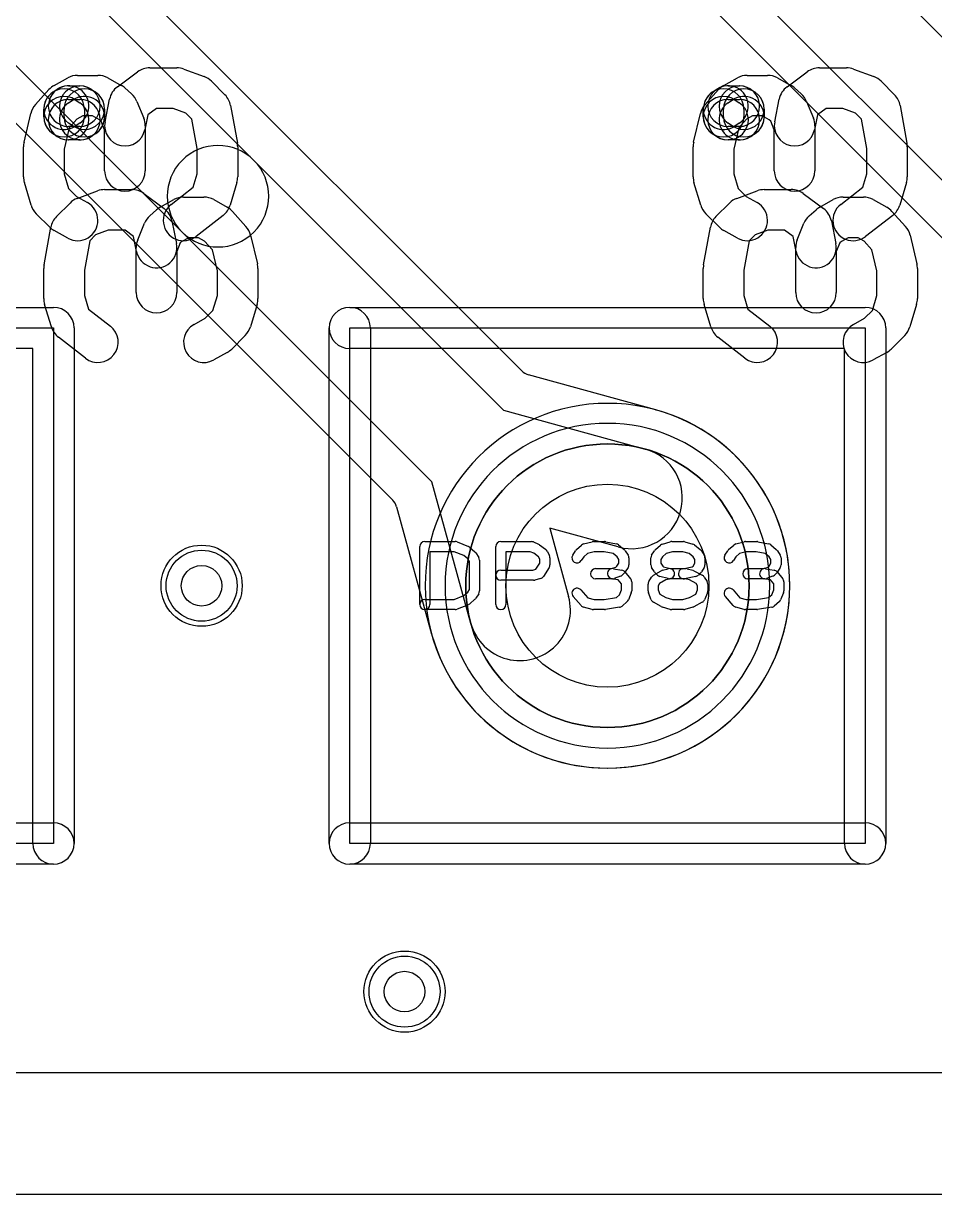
# Model space of a CAD drawing. Extents: x 0 to 20.5, y -0.5 to 20.
# Drawn here: x 5.12 to 9.61, y 0 to 5.77 of the extents above; entities that cross this region are included whole.
import ezdxf

# ---------------------------------------------------------------- set-up
doc = ezdxf.new("R2010")
doc.units = 0
for name, color, linetype in [('Hole', 1, 'CONTINUOUS'), ('L1', 3, 'CONTINUOUS'), ('L2', 3, 'CONTINUOUS'), ('L3', 3, 'CONTINUOUS'), ('L4', 3, 'CONTINUOUS'), ('Outline', 7, 'CONTINUOUS'), ('PartsArea-A', 111, 'CONTINUOUS'), ('PartsArea-B', 111, 'CONTINUOUS'), ('PartsSilk-A', 221, 'CONTINUOUS'), ('PartsSilk-B', 221, 'CONTINUOUS'), ('Resist-A', 2, 'CONTINUOUS'), ('Resist-B', 2, 'CONTINUOUS'), ('Silk-A', 140, 'CONTINUOUS'), ('Silk-B', 140, 'CONTINUOUS')]:
    doc.layers.add(name, color=color, linetype=linetype)

msp = doc.modelspace()

# ---------------------------------------------------------------- linework, layer by layer
at = {"layer": 'Hole'}
for centre, radius in [((8, 3), 0.5), ((6, 3), 0.1), ((7, 1), 0.1)]:
    msp.add_circle(centre, radius, dxfattribs=at)
at = {"layer": 'L1'}
for p, q in [((4.92212, 9.44142), (10.94161, 3.42193)), ((8.67363, 6.67992), (11.488, 3.86555)), ((7.57807, 4.05839), (5.12191, 6.51455)), ((4.98046, 6.3731), (6.25758, 5.09598)), ((11.13445, 3.51199), (8.32007, 6.32636)), ((5.90402, 4.74242), (4.6269, 6.01954)), ((4.48545, 5.87809), (6.94161, 3.42193)), ((6.25758, 5.09598), (7.48801, 3.86555)), ((7.13445, 3.51199), (5.90402, 4.74242)), ((8.23863, 3.86628), (7.61117, 4.03912)), ((7.48801, 3.86555), (8.1855, 3.67342)), ((7.32658, 2.8145), (7.13445, 3.51199)), ((6.96088, 3.38883), (7.13372, 2.76137)), ((8.05272, 3.19138), (7.71581, 3.28419)), ((7.71581, 3.28419), (7.80862, 2.94728)), ((15.19571, 0.6), (4.80429, 0.6))]:
    msp.add_line(p, q, dxfattribs=at)
for centre, radius in [((8, 3), 0.6985), ((6, 3), 0.2), ((7, 1), 0.2)]:
    msp.add_circle(centre, radius, dxfattribs=at)
for centre, radius, start, end in [((6.0808, 4.9192), 0.25, 45, -135), ((6.0808, 4.9192), 0.25, -135, 45), ((7.63108, 4.1114), 0.07497, -135, -105.400568), ((8.00001, 2.99999), 0.89854, -164.277781, 74.300992), ((8.11911, 3.4324), 0.45004, 74.044636, 74.598829), ((8.26343, 3.93718), 0.07497, -105.956944, -105.70289), ((8.11911, 3.4324), 0.25, -105.400449, 74.599067), ((6.8886, 3.36892), 0.07497, 15.400568, 45), ((7.5676, 2.88089), 0.25, -164.599551, 15.400933), ((7.5676, 2.88089), 0.45004, -164.598829, -164.002316), ((7.06292, 2.7362), 0.07497, 15.717604, 15.995783)]:
    msp.add_arc(centre, radius, start, end, dxfattribs=at)
at = {"layer": 'L2'}
msp.add_line((15.19571, 0.6), (4.80429, 0.6), dxfattribs=at)
for centre in [(6, 3), (7, 1)]:
    msp.add_circle(centre, 0.2, dxfattribs=at)
for start, end in [(90, -90), (-90, 90)]:
    msp.add_arc((8, 3), 0.80004, start, end, dxfattribs=at)
at = {"layer": 'L3'}
msp.add_line((15.19571, 0.6), (4.80429, 0.6), dxfattribs=at)
for centre in [(6, 3), (7, 1)]:
    msp.add_circle(centre, 0.2, dxfattribs=at)
for start, end in [(90, -90), (-90, 90)]:
    msp.add_arc((8, 3), 0.80004, start, end, dxfattribs=at)
at = {"layer": 'L4'}
msp.add_line((15.19571, 0.6), (4.80429, 0.6), dxfattribs=at)
for centre, radius in [((8, 3), 0.6985), ((6, 3), 0.2), ((7, 1), 0.2)]:
    msp.add_circle(centre, radius, dxfattribs=at)
for start, end in [(90, -90), (-90, 90)]:
    msp.add_arc((8, 3), 0.89854, start, end, dxfattribs=at)
at = {"layer": 'Outline'}
msp.add_line((15.625, 0), (4.375, 0), dxfattribs=at)
at = {"layer": 'PartsArea-A'}
for p, q in [((2.73, 4.27), (5.27, 4.27)), ((5.27, 4.27), (5.27, 1.73)), ((6.73, 4.27), (9.27, 4.27)), ((6.73, 1.73), (6.73, 4.27)), ((9.27, 4.27), (9.27, 1.73)), ((5.27, 1.73), (2.73, 1.73)), ((9.27, 1.73), (6.73, 1.73))]:
    msp.add_line(p, q, dxfattribs=at)
at = {"layer": 'PartsArea-B'}
for start, end in [(0, 180), (180, 0)]:
    msp.add_arc((8, 3), 0.6985, start, end, dxfattribs=at)
at = {"layer": 'PartsSilk-A'}
for p, q in [((5.74444, 5.55185), (5.87778, 5.55185)), ((5.91251, 5.54562), (6.01251, 5.50858)), ((9.04444, 5.55185), (9.17778, 5.55185)), ((9.21251, 5.54562), (9.31251, 5.50858)), ((5.27366, 5.4652), (5.34033, 5.50223)), ((5.38889, 5.51481), (5.48889, 5.51481)), ((5.53745, 5.50223), (5.60412, 5.4652)), ((5.58492, 5.45814), (5.68492, 5.53221)), ((6.04849, 5.48552), (6.11515, 5.41886)), ((8.57366, 5.4652), (8.64033, 5.50223)), ((8.68889, 5.51481), (8.78889, 5.51481)), ((8.83745, 5.50223), (8.90412, 5.4652)), ((8.88492, 5.45814), (8.98492, 5.53221)), ((9.34849, 5.48552), (9.41515, 5.41886)), ((5.18122, 5.37059), (5.24788, 5.44467)), ((5.622, 5.45252), (5.65533, 5.42289)), ((8.48122, 5.37059), (8.54788, 5.44467)), ((8.922, 5.45252), (8.95533, 5.42289)), ((5.52416, 5.28628), (5.54638, 5.39739)), ((5.68145, 5.38601), (5.71478, 5.30453)), ((8.82416, 5.28628), (8.84638, 5.39739)), ((8.98145, 5.38601), (9.01478, 5.30453)), ((5.12491, 5.18601), (5.15825, 5.32675)), ((5.4148, 5.31481), (5.38538, 5.29847)), ((5.46298, 5.31481), (5.4148, 5.31481)), ((5.49736, 5.29571), (5.46298, 5.31481)), ((5.73494, 5.32037), (5.72028, 5.24706)), ((5.77744, 5.35185), (5.73494, 5.32037)), ((5.85986, 5.35185), (5.77744, 5.35185)), ((5.92254, 5.32863), (5.85986, 5.35185)), ((5.95157, 5.29959), (5.92254, 5.32863)), ((6.14286, 5.36587), (6.1762, 5.18068)), ((8.42491, 5.18601), (8.45825, 5.32675)), ((8.7148, 5.31481), (8.68538, 5.29847)), ((8.76298, 5.31481), (8.7148, 5.31481)), ((8.79736, 5.29571), (8.76298, 5.31481)), ((9.03494, 5.32037), (9.02028, 5.24706)), ((9.07744, 5.35185), (9.03494, 5.32037)), ((9.15986, 5.35185), (9.07744, 5.35185)), ((9.22254, 5.32863), (9.15986, 5.35185)), ((9.25157, 5.29959), (9.22254, 5.32863)), ((9.44286, 5.36587), (9.4762, 5.18068)), ((5.34698, 5.2558), (5.32222, 5.15128)), ((5.38538, 5.29847), (5.34698, 5.2558)), ((5.50512, 5.28882), (5.49736, 5.29571)), ((5.52222, 5.24701), (5.50512, 5.28882)), ((5.72222, 5.26667), (5.72222, 5.04444)), ((5.97778, 5.15403), (5.95157, 5.29959)), ((8.64698, 5.2558), (8.62222, 5.15128)), ((8.68538, 5.29847), (8.64698, 5.2558)), ((8.80512, 5.28882), (8.79736, 5.29571)), ((8.82222, 5.24701), (8.80512, 5.28882)), ((9.02222, 5.26667), (9.02222, 5.04444)), ((9.27778, 5.15403), (9.25157, 5.29959)), ((5.52222, 5.04444), (5.52222, 5.24701)), ((8.82222, 5.04444), (8.82222, 5.24701)), ((5.12222, 5.01481), (5.12222, 5.16296)), ((5.32222, 5.15128), (5.32222, 5.02949)), ((5.97778, 5.02949), (5.97778, 5.15403)), ((6.17778, 5.16296), (6.17778, 5.01481)), ((8.42222, 5.01481), (8.42222, 5.16296)), ((8.62222, 5.15128), (8.62222, 5.02949)), ((9.27778, 5.02949), (9.27778, 5.15403)), ((9.47778, 5.16296), (9.47778, 5.01481)), ((5.32222, 5.02949), (5.3441, 4.95659)), ((5.95784, 4.96303), (5.97778, 5.02949)), ((8.62222, 5.02949), (8.6441, 4.95659)), ((9.25784, 4.96303), (9.27778, 5.02949)), ((5.15978, 4.87496), (5.12644, 4.98607)), ((5.84972, 4.87894), (5.95784, 4.96303)), ((6.17356, 4.98607), (6.14022, 4.87496)), ((8.45978, 4.87496), (8.42644, 4.98607)), ((9.14972, 4.87894), (9.25784, 4.96303)), ((9.47356, 4.98607), (9.44022, 4.87496)), ((5.3441, 4.95659), (5.38303, 4.91765)), ((5.38303, 4.91765), (5.43746, 4.88742)), ((8.6441, 4.95659), (8.68303, 4.91765)), ((8.68303, 4.91765), (8.73746, 4.88742)), ((5.25151, 4.76633), (5.18485, 4.83299)), ((6.10583, 4.82476), (5.9725, 4.72106)), ((8.55151, 4.76633), (8.48485, 4.83299)), ((9.40583, 4.82476), (9.2725, 4.72106)), ((5.34032, 4.71258), (5.27365, 4.74962)), ((8.64032, 4.71258), (8.57365, 4.74962)), ((2.73, 4.3716), (5.27, 4.3716)), ((6.73, 4.3716), (9.27, 4.3716)), ((5.3716, 4.27), (5.3716, 1.73)), ((6.6284, 1.73), (6.6284, 4.27)), ((6.8316, 4.27), (6.8316, 1.73)), ((9.3716, 4.27), (9.3716, 1.73)), ((5.1684, 4.1684), (2.73, 4.1684)), ((5.1684, 1.73), (5.1684, 4.1684)), ((9.1684, 4.1684), (6.73, 4.1684)), ((9.1684, 1.73), (9.1684, 4.1684)), ((7.075, 2.90741), (7.075, 3.19259)), ((7.1, 3.21759), (7.25, 3.21759)), ((7.25928, 3.2158), (7.31484, 3.19358)), ((7.32217, 3.18906), (7.34717, 3.16684)), ((7.45, 2.90741), (7.45, 3.19259)), ((7.475, 3.21759), (7.625, 3.21759)), ((7.63515, 3.21544), (7.66015, 3.20433)), ((7.6647, 3.2017), (7.69526, 3.17948)), ((7.84728, 3.17795), (7.87228, 3.20017)), ((7.88245, 3.20564), (7.92412, 3.21675)), ((7.93056, 3.21759), (7.98611, 3.21759)), ((7.99126, 3.21705), (8.04404, 3.20594)), ((8.05451, 3.201), (8.08229, 3.17878)), ((8.23617, 3.17795), (8.26117, 3.20017)), ((8.27091, 3.20552), (8.3098, 3.21663)), ((8.31667, 3.21759), (8.375, 3.21759)), ((8.38187, 3.21663), (8.42076, 3.20552)), ((8.42951, 3.201), (8.45729, 3.17878)), ((8.59728, 3.17795), (8.62228, 3.20017)), ((8.63245, 3.20564), (8.67412, 3.21675)), ((8.68056, 3.21759), (8.73611, 3.21759)), ((8.74126, 3.21705), (8.79404, 3.20594)), ((8.80451, 3.201), (8.83229, 3.17878)), ((7.24519, 3.16759), (7.125, 3.16759)), ((7.125, 3.16759), (7.125, 2.90741)), ((7.29222, 3.14878), (7.24519, 3.16759)), ((7.31126, 3.13185), (7.29222, 3.14878)), ((7.31944, 3.11876), (7.31126, 3.13185)), ((7.31944, 2.98124), (7.31944, 3.11876)), ((7.35176, 3.16139), (7.36564, 3.13917)), ((7.36944, 3.12593), (7.36944, 2.97407)), ((7.6197, 3.16759), (7.5, 3.16759)), ((7.5, 3.16759), (7.5, 2.90741)), ((7.63743, 3.15971), (7.6197, 3.16759)), ((7.66093, 3.14263), (7.63743, 3.15971)), ((7.66667, 3.13114), (7.66093, 3.14263)), ((7.66667, 3.11087), (7.66667, 3.13114)), ((7.70292, 3.17044), (7.71403, 3.14822)), ((7.71667, 3.13704), (7.71667, 3.1037)), ((7.8288, 3.15029), (7.84269, 3.17251)), ((7.88318, 3.14296), (7.8712, 3.12379)), ((7.90106, 3.15885), (7.88318, 3.14296)), ((7.93384, 3.16759), (7.90106, 3.15885)), ((7.98351, 3.16759), (7.93384, 3.16759)), ((8.02792, 3.15824), (7.98351, 3.16759)), ((8.04773, 3.1424), (8.02792, 3.15824)), ((8.05556, 3.12987), (8.04773, 3.1424)), ((8.05556, 3.11087), (8.05556, 3.12987)), ((8.08787, 3.17251), (8.10176, 3.15029)), ((8.10556, 3.13704), (8.10556, 3.1037)), ((8.21389, 3.1037), (8.21389, 3.13704)), ((8.21769, 3.15029), (8.23158, 3.17251)), ((8.27207, 3.14296), (8.26389, 3.12987)), ((8.26389, 3.12987), (8.26389, 3.11087)), ((8.29013, 3.15901), (8.27207, 3.14296)), ((8.32017, 3.16759), (8.29013, 3.15901)), ((8.3715, 3.16759), (8.32017, 3.16759)), ((8.4022, 3.15882), (8.3715, 3.16759)), ((8.42273, 3.1424), (8.4022, 3.15882)), ((8.43056, 3.12987), (8.42273, 3.1424)), ((8.43056, 3.11087), (8.43056, 3.12987)), ((8.46287, 3.17251), (8.47676, 3.15029)), ((8.48056, 3.13704), (8.48056, 3.1037)), ((8.5788, 3.15029), (8.59269, 3.17251)), ((8.63318, 3.14296), (8.6212, 3.12379)), ((8.65106, 3.15885), (8.63318, 3.14296)), ((8.68384, 3.16759), (8.65106, 3.15885)), ((8.73351, 3.16759), (8.68384, 3.16759)), ((8.77792, 3.15824), (8.73351, 3.16759)), ((8.79773, 3.1424), (8.77792, 3.15824)), ((8.80556, 3.12987), (8.79773, 3.1424)), ((8.80556, 3.11087), (8.80556, 3.12987)), ((8.83787, 3.17251), (8.85176, 3.15029)), ((8.85556, 3.13704), (8.85556, 3.1037)), ((7.475, 3.07685), (7.63283, 3.07685)), ((7.63283, 3.07685), (7.64792, 3.08087)), ((7.64792, 3.08087), (7.66667, 3.11087)), ((7.71287, 3.09045), (7.68509, 3.04601)), ((7.94167, 3.08426), (8.0206, 3.08426)), ((8.0206, 3.08426), (8.0418, 3.09197)), ((8.02938, 3.08387), (8.07105, 3.07646)), ((8.0418, 3.09197), (8.04698, 3.09715)), ((8.04698, 3.09715), (8.05556, 3.11087)), ((8.08435, 3.0638), (8.07324, 3.05269)), ((8.08588, 3.06785), (8.11365, 3.03452)), ((8.10176, 3.09045), (8.08787, 3.06823)), ((8.23158, 3.06823), (8.21769, 3.09045)), ((8.22649, 3.05134), (8.26538, 3.07356)), ((8.24621, 3.05269), (8.2351, 3.0638)), ((8.26389, 3.11087), (8.27247, 3.09715)), ((8.27134, 3.07601), (8.29912, 3.08342)), ((8.27247, 3.09715), (8.27682, 3.0928)), ((8.27682, 3.0928), (8.30884, 3.08426)), ((8.30884, 3.08426), (8.38611, 3.08426)), ((8.3701, 3.08377), (8.41824, 3.0934)), ((8.39255, 3.08342), (8.42033, 3.07601)), ((8.41824, 3.0934), (8.42198, 3.09715)), ((8.42198, 3.09715), (8.43056, 3.11087)), ((8.42565, 3.07391), (8.46732, 3.05169)), ((8.45935, 3.0638), (8.44824, 3.05269)), ((8.47676, 3.09045), (8.46287, 3.06823)), ((8.69167, 3.08426), (8.7706, 3.08426)), ((8.7706, 3.08426), (8.7918, 3.09197)), ((8.77938, 3.08387), (8.82105, 3.07646)), ((8.7918, 3.09197), (8.79698, 3.09715)), ((8.79698, 3.09715), (8.80556, 3.11087)), ((8.83435, 3.0638), (8.82324, 3.05269)), ((8.83588, 3.06785), (8.86365, 3.03452)), ((8.85176, 3.09045), (8.83787, 3.06823)), ((7.63611, 3.02685), (7.475, 3.02685)), ((7.67033, 3.0351), (7.64255, 3.02769)), ((8.025, 3.03426), (7.94167, 3.03426)), ((8.05331, 3.02883), (8.02062, 3.03465)), ((8.0641, 3.04687), (8.03354, 3.03576)), ((8.06944, 3.00947), (8.05331, 3.02883)), ((8.06944, 2.97907), (8.06944, 3.00947)), ((8.11944, 3.01852), (8.11944, 2.97407)), ((8.2, 2.97407), (8.2, 3.00741)), ((8.2038, 3.02066), (8.21769, 3.04288)), ((8.25675, 3.01104), (8.25, 3.00024)), ((8.28736, 3.02853), (8.25675, 3.01104)), ((8.29912, 3.0351), (8.25745, 3.04621)), ((8.312, 3.0351), (8.28736, 3.02853)), ((8.38283, 3.03426), (8.30556, 3.03426)), ((8.43546, 3.04586), (8.3799, 3.03475)), ((8.40467, 3.02844), (8.38283, 3.03426)), ((8.4379, 3.01072), (8.40467, 3.02844)), ((8.44444, 3.00024), (8.4379, 3.01072)), ((8.47676, 3.04287), (8.49064, 3.02065)), ((8.49444, 3.00741), (8.49444, 2.97407)), ((8.775, 3.03426), (8.69167, 3.03426)), ((8.80331, 3.02883), (8.77062, 3.03465)), ((8.8141, 3.04687), (8.78354, 3.03576)), ((8.81944, 3.00947), (8.80331, 3.02883)), ((8.81944, 2.97907), (8.81944, 3.00947)), ((8.86944, 3.01852), (8.86944, 2.97407)), ((7.24519, 2.93241), (7.29222, 2.95122)), ((7.29222, 2.95122), (7.31126, 2.96815)), ((7.31126, 2.96815), (7.31944, 2.98124)), ((7.36564, 2.96083), (7.35176, 2.93861)), ((7.87008, 2.90206), (7.83119, 2.9465)), ((7.86881, 2.97942), (7.90269, 2.94071)), ((8.04441, 2.94205), (8.05968, 2.95563)), ((8.05968, 2.95563), (8.06944, 2.97907)), ((8.11752, 2.96446), (8.10364, 2.93113)), ((8.21581, 2.93112), (8.20192, 2.96445)), ((8.25, 3.00024), (8.25, 2.97907)), ((8.25, 2.97907), (8.25869, 2.95822)), ((8.25869, 2.95822), (8.28756, 2.94173)), ((8.40447, 2.94183), (8.43592, 2.9586)), ((8.43592, 2.9586), (8.44444, 2.97907)), ((8.44444, 2.97907), (8.44444, 3.00024)), ((8.49252, 2.96446), (8.47864, 2.93113)), ((8.62008, 2.90206), (8.58119, 2.9465)), ((8.61881, 2.97942), (8.65269, 2.94071)), ((8.79441, 2.94205), (8.80968, 2.95563)), ((8.80968, 2.95563), (8.81944, 2.97907)), ((8.86752, 2.96446), (8.85364, 2.93113)), ((7.1, 2.93241), (7.24519, 2.93241)), ((7.31484, 2.90642), (7.25928, 2.8842)), ((7.34717, 2.93316), (7.32217, 2.91094)), ((7.92412, 2.88325), (7.88245, 2.89436)), ((7.90269, 2.94071), (7.93384, 2.93241)), ((7.93384, 2.93241), (7.98412, 2.93241)), ((7.98412, 2.93241), (8.04441, 2.94205)), ((8.05951, 2.89383), (7.99006, 2.88272)), ((8.09717, 2.92205), (8.07217, 2.89983)), ((8.26538, 2.89681), (8.22649, 2.91903)), ((8.3098, 2.88337), (8.27091, 2.89448)), ((8.28756, 2.94173), (8.32017, 2.93241)), ((8.32017, 2.93241), (8.3715, 2.93241)), ((8.3715, 2.93241), (8.40447, 2.94183)), ((8.42076, 2.89448), (8.38187, 2.88337)), ((8.46732, 2.91868), (8.42565, 2.89646)), ((8.67412, 2.88325), (8.63245, 2.89436)), ((8.65269, 2.94071), (8.68384, 2.93241)), ((8.68384, 2.93241), (8.73412, 2.93241)), ((8.73412, 2.93241), (8.79441, 2.94205)), ((8.80951, 2.89383), (8.74006, 2.88272)), ((8.84717, 2.92205), (8.82217, 2.89983)), ((7.25, 2.88241), (7.1, 2.88241)), ((7.98611, 2.88241), (7.93056, 2.88241)), ((8.375, 2.88241), (8.31667, 2.88241)), ((8.73611, 2.88241), (8.68056, 2.88241)), ((2.73, 1.8316), (5.27, 1.8316)), ((6.73, 1.8316), (9.27, 1.8316)), ((5.27, 1.6284), (2.73, 1.6284)), ((9.27, 1.6284), (6.73, 1.6284))]:
    msp.add_line(p, q, dxfattribs=at)
for centre, radius, start, end in [((5.74444, 5.45185), 0.1, 90, 126.527348), ((5.87778, 5.45185), 0.1, 69.676664, 90), ((9.04444, 5.45185), 0.1, 90, 126.527348), ((9.17778, 5.45185), 0.1, 69.676664, 90), ((5.38889, 5.41481), 0.1, 90, 119.048766), ((5.48889, 5.41481), 0.1, 60.948735, 90), ((5.97778, 5.41481), 0.1, 45, 69.67537), ((8.68889, 5.41481), 0.1, 90, 119.048766), ((8.78889, 5.41481), 0.1, 60.948735, 90), ((9.27778, 5.41481), 0.1, 45, 69.67537), ((5.32222, 5.37778), 0.1, 119.051265, 138.017916), ((5.64444, 5.37778), 0.1, 126.526127, 168.691059), ((5.55556, 5.37778), 0.1, 48.364557, 60.951234), ((8.62222, 5.37778), 0.1, 119.051265, 138.017916), ((8.94444, 5.37778), 0.1, 126.526127, 168.691059), ((8.85556, 5.37778), 0.1, 48.364557, 60.951234), ((5.25556, 5.3037), 0.1, 138.019601, 166.672831), ((5.58889, 5.34815), 0.1, 22.246131, 48.36326), ((6.04444, 5.34815), 0.1, 10.206455, 45), ((8.55556, 5.3037), 0.1, 138.019601, 166.672831), ((8.88889, 5.34815), 0.1, 22.246131, 48.36326), ((9.34444, 5.34815), 0.1, 10.206455, 45), ((5.62222, 5.26667), 0.1, 168.691191, -11.308941), ((5.62222, 5.26667), 0.1, 0, 22.247381), ((8.92222, 5.26667), 0.1, 168.691191, -11.308941), ((8.92222, 5.26667), 0.1, 0, 22.247381), ((5.22222, 5.16296), 0.1, 166.673855, 180), ((6.07778, 5.16296), 0.1, 0, 10.205712), ((8.52222, 5.16296), 0.1, 166.673855, 180), ((9.37778, 5.16296), 0.1, 0, 10.205712), ((5.62222, 5.04444), 0.1, 180, 0), ((8.92222, 5.04444), 0.1, 180, 0), ((5.22222, 5.01481), 0.1, 180, -163.297444), ((6.07778, 5.01481), 0.1, -16.702537, 0), ((8.52222, 5.01481), 0.1, 180, -163.297444), ((9.37778, 5.01481), 0.1, -16.702537, 0), ((5.25556, 4.9037), 0.1, -163.297463, -135), ((5.38889, 4.8), 0.1, -119.056274, 60.944666), ((5.91111, 4.8), 0.1, 127.871466, -52.125314), ((6.04444, 4.9037), 0.1, -52.128534, -16.702556), ((8.55556, 4.9037), 0.1, -163.297463, -135), ((8.68889, 4.8), 0.1, -119.056274, 60.944666), ((9.21111, 4.8), 0.1, 127.871466, -52.125314), ((9.34444, 4.9037), 0.1, -52.128534, -16.702556), ((5.32222, 4.83704), 0.1, -135, -119.055334), ((8.62222, 4.83704), 0.1, -135, -119.055334), ((5.27, 4.27), 0.1016, 0, 90), ((6.73, 4.27), 0.1016, 90, -90), ((6.73, 4.27), 0.1016, 0, 180), ((9.27, 4.27), 0.1016, 0, 90), ((7.1, 3.19259), 0.025, 90, 180), ((7.25, 3.19259), 0.025, 68.207103, 90), ((7.30556, 3.17037), 0.025, 48.372169, 68.202147), ((7.475, 3.19259), 0.025, 90, 180), ((7.625, 3.19259), 0.025, 66.049145, 90), ((7.65, 3.18148), 0.025, 53.982737, 66.039637), ((7.68056, 3.15926), 0.025, 26.565051, 53.979316), ((7.86389, 3.15926), 0.025, 131.627831, 147.989981), ((7.88889, 3.18148), 0.025, 104.925513, 131.630694), ((7.93056, 3.19259), 0.025, 90, 104.92885), ((7.98611, 3.19259), 0.025, 78.110161, 90), ((8.03889, 3.18148), 0.025, 51.333033, 78.112983), ((8.06667, 3.15926), 0.025, 32.005383, 51.345223), ((8.25278, 3.15926), 0.025, 131.627831, 147.994617), ((8.27778, 3.18148), 0.025, 105.948544, 131.62783), ((8.31667, 3.19259), 0.025, 90, 105.948544), ((8.375, 3.19259), 0.025, 74.051456, 90), ((8.41389, 3.18148), 0.025, 51.333033, 74.051456), ((8.44167, 3.15926), 0.025, 32.005383, 51.333033), ((8.61389, 3.15926), 0.025, 131.627831, 147.989981), ((8.63889, 3.18148), 0.025, 104.925513, 131.630694), ((8.68056, 3.19259), 0.025, 90, 104.92885), ((8.73611, 3.19259), 0.025, 78.110161, 90), ((8.78889, 3.18148), 0.025, 51.333033, 78.112983), ((8.81667, 3.15926), 0.025, 32.005383, 51.345223), ((7.33056, 3.14815), 0.025, 31.985944, 48.369306), ((7.34444, 3.12593), 0.025, 0, 31.991474), ((7.69167, 3.13704), 0.025, 0, 26.565051), ((7.85, 3.13704), 0.025, 147.994617, -32.010019), ((8.08056, 3.13704), 0.025, 0, 32.010019), ((8.23889, 3.13704), 0.025, 147.994617, 180), ((8.45556, 3.13704), 0.025, 0, 32.005383), ((8.6, 3.13704), 0.025, 147.994617, -32.010019), ((8.83056, 3.13704), 0.025, 0, 32.010019), ((7.475, 3.05185), 0.025, 90, -90), ((7.69167, 3.1037), 0.025, -32.005383, 0), ((7.94167, 3.05926), 0.025, 90, -90), ((8.025, 3.05926), 0.025, 79.908369, -100.083264), ((8.06667, 3.05185), 0.025, 39.790899, 79.916736), ((8.06667, 3.08148), 0.025, -45, -32.010019), ((8.08056, 3.1037), 0.025, -32.005383, 0), ((8.23889, 3.1037), 0.025, 180, -147.994617), ((8.25278, 3.08148), 0.025, -147.994617, -135), ((8.27778, 3.05185), 0.025, 104.925513, 119.741708), ((8.30556, 3.05926), 0.025, -75.074487, 104.935268), ((8.375, 3.05926), 0.025, 101.305437, -78.692051), ((8.38611, 3.05926), 0.025, 75.074487, 90), ((8.41389, 3.05185), 0.025, 61.938299, 75.064732), ((8.44167, 3.08148), 0.025, -45, -32.005383), ((8.45556, 3.1037), 0.025, -32.005383, 0), ((8.69167, 3.05926), 0.025, 90, -90), ((8.775, 3.05926), 0.025, 79.908369, -100.083264), ((8.81667, 3.05185), 0.025, 39.790899, 79.916736), ((8.81667, 3.08148), 0.025, -45, -32.010019), ((8.83056, 3.1037), 0.025, -32.005383, 0), ((7.63611, 3.05185), 0.025, -90, -75.064732), ((7.66389, 3.05926), 0.025, -75.074487, -32.010019), ((8.025, 3.05926), 0.025, -90, -70.02141), ((8.05556, 3.07037), 0.025, -70.02864, -45), ((8.09444, 3.01852), 0.025, 0, 39.800498), ((8.225, 3.00741), 0.025, 147.994617, 180), ((8.23889, 3.02963), 0.025, 119.733511, 147.989981), ((8.26389, 3.07037), 0.025, -135, -104.925513), ((8.30556, 3.05926), 0.025, -104.925513, -90), ((8.43056, 3.07037), 0.025, -78.694563, -45), ((8.45556, 3.02963), 0.025, 31.985944, 61.931795), ((8.46944, 3.00741), 0.025, 0, 31.991474), ((8.775, 3.05926), 0.025, -90, -70.02141), ((8.80556, 3.07037), 0.025, -70.02864, -45), ((8.84444, 3.01852), 0.025, 0, 39.800498), ((7.34444, 2.97407), 0.025, -31.985944, 0), ((7.85, 2.96296), 0.025, 41.188082, -138.810424), ((8.09444, 2.97407), 0.025, -22.605762, 0), ((8.225, 2.97407), 0.025, 180, -157.376473), ((8.46944, 2.97407), 0.025, -22.605762, 0), ((8.6, 2.96296), 0.025, 41.188082, -138.810424), ((8.84444, 2.97407), 0.025, -22.605762, 0), ((7.1, 2.90741), 0.025, 90, -90), ((7.1, 2.90741), 0.025, 180, 0), ((7.30556, 2.92963), 0.025, -68.207103, -48.369306), ((7.33056, 2.95185), 0.025, -48.372169, -31.991474), ((7.475, 2.90741), 0.025, 180, 0), ((7.88889, 2.91852), 0.025, -138.811918, -104.92885), ((8.05556, 2.91852), 0.025, -80.910628, -48.369306), ((8.08056, 2.94074), 0.025, -48.372169, -22.608878), ((8.23889, 2.94074), 0.025, -157.373085, -119.741708), ((8.27778, 2.91852), 0.025, -119.733511, -105.94345), ((8.41389, 2.91852), 0.025, -74.051456, -61.931795), ((8.45556, 2.94074), 0.025, -61.938299, -22.608878), ((8.63889, 2.91852), 0.025, -138.811918, -104.92885), ((8.80556, 2.91852), 0.025, -80.910628, -48.369306), ((8.83056, 2.94074), 0.025, -48.372169, -22.608878), ((7.25, 2.90741), 0.025, -90, -68.202147), ((7.93056, 2.90741), 0.025, -104.925513, -90), ((7.98611, 2.90741), 0.025, -90, -80.911332), ((8.31667, 2.90741), 0.025, -105.948544, -90), ((8.375, 2.90741), 0.025, -90, -74.05655), ((8.68056, 2.90741), 0.025, -104.925513, -90), ((8.73611, 2.90741), 0.025, -90, -80.911332), ((5.27, 1.73), 0.1016, -90, 90), ((6.73, 1.73), 0.1016, 90, -90), ((9.27, 1.73), 0.1016, -90, 90), ((5.27, 1.73), 0.1016, 180, 0), ((6.73, 1.73), 0.1016, 180, 0), ((9.27, 1.73), 0.1016, 180, 0)]:
    msp.add_arc(centre, radius, start, end, dxfattribs=at)
at = {"layer": 'PartsSilk-B'}
for p, q in [((5.26676, 5.43136), (5.28898, 5.44617)), ((5.34444, 5.46296), (5.4, 5.46296)), ((5.45546, 5.44617), (5.47768, 5.43136)), ((8.51676, 5.43136), (8.53898, 5.44617)), ((8.59444, 5.46296), (8.65, 5.46296)), ((8.70546, 5.44617), (8.72768, 5.43136)), ((5.34444, 5.3963), (5.4, 5.3963)), ((5.34454, 5.37951), (5.36676, 5.39432)), ((5.37768, 5.39432), (5.3999, 5.37951)), ((8.59444, 5.3963), (8.65, 5.3963)), ((8.59454, 5.37951), (8.61676, 5.39432)), ((8.62768, 5.39432), (8.6499, 5.37951)), ((5.22222, 5.31111), (5.22222, 5.34815)), ((5.32222, 5.31111), (5.32222, 5.34815)), ((5.42222, 5.34815), (5.42222, 5.31111)), ((5.52222, 5.34815), (5.52222, 5.31111)), ((8.47222, 5.31111), (8.47222, 5.34815)), ((8.57222, 5.31111), (8.57222, 5.34815)), ((8.67222, 5.34815), (8.67222, 5.31111)), ((8.77222, 5.34815), (8.77222, 5.31111)), ((5.4, 5.26296), (5.34444, 5.26296)), ((5.36676, 5.26494), (5.34454, 5.27975)), ((5.3999, 5.27975), (5.37768, 5.26494)), ((8.65, 5.26296), (8.59444, 5.26296)), ((8.61676, 5.26494), (8.59454, 5.27975)), ((8.6499, 5.27975), (8.62768, 5.26494)), ((5.28898, 5.21309), (5.26676, 5.2279)), ((5.4, 5.1963), (5.34444, 5.1963)), ((5.47768, 5.2279), (5.45546, 5.21309)), ((8.53898, 5.21309), (8.51676, 5.2279)), ((8.65, 5.1963), (8.59444, 5.1963)), ((8.72768, 5.2279), (8.70546, 5.21309)), ((5.38749, 4.90858), (5.48749, 4.94562)), ((5.52222, 4.95185), (5.65556, 4.95185)), ((5.71508, 4.93221), (5.81508, 4.85814)), ((5.91111, 4.91481), (6.01111, 4.91481)), ((8.63749, 4.90858), (8.73749, 4.94562)), ((8.77222, 4.95185), (8.90556, 4.95185)), ((8.96508, 4.93221), (9.06508, 4.85814)), ((9.16111, 4.91481), (9.26111, 4.91481)), ((5.28485, 4.81886), (5.35151, 4.88552)), ((5.74467, 4.82289), (5.778, 4.85252)), ((5.79588, 4.8652), (5.86255, 4.90223)), ((6.05967, 4.90223), (6.12634, 4.8652)), ((8.53485, 4.81886), (8.60151, 4.88552)), ((8.99467, 4.82289), (9.028, 4.85252)), ((9.04588, 4.8652), (9.11255, 4.90223)), ((9.30967, 4.90223), (9.37634, 4.8652)), ((5.85362, 4.79739), (5.87584, 4.68628)), ((6.15212, 4.84467), (6.21878, 4.77059)), ((9.10362, 4.79739), (9.12584, 4.68628)), ((9.40212, 4.84467), (9.46878, 4.77059)), ((5.2238, 4.58068), (5.25714, 4.76587)), ((5.54014, 4.75185), (5.47746, 4.72863)), ((5.62256, 4.75185), (5.54014, 4.75185)), ((5.66506, 4.72037), (5.62256, 4.75185)), ((5.68522, 4.70453), (5.71855, 4.78601)), ((8.4738, 4.58068), (8.50714, 4.76587)), ((8.79014, 4.75185), (8.72746, 4.72863)), ((8.87256, 4.75185), (8.79014, 4.75185)), ((8.91506, 4.72037), (8.87256, 4.75185)), ((8.93522, 4.70453), (8.96855, 4.78601)), ((5.44843, 4.69959), (5.42222, 4.55403)), ((5.47746, 4.72863), (5.44843, 4.69959)), ((5.67972, 4.64706), (5.66506, 4.72037)), ((5.89488, 4.68882), (5.87778, 4.64701)), ((5.90264, 4.69571), (5.89488, 4.68882)), ((5.93702, 4.71481), (5.90264, 4.69571)), ((5.9852, 4.71481), (5.93702, 4.71481)), ((6.01462, 4.69847), (5.9852, 4.71481)), ((6.05302, 4.6558), (6.01462, 4.69847)), ((6.24175, 4.72675), (6.27509, 4.58601)), ((8.69843, 4.69959), (8.67222, 4.55403)), ((8.72746, 4.72863), (8.69843, 4.69959)), ((8.92972, 4.64706), (8.91506, 4.72037)), ((9.14488, 4.68882), (9.12778, 4.64701)), ((9.15264, 4.69571), (9.14488, 4.68882)), ((9.18702, 4.71481), (9.15264, 4.69571)), ((9.2352, 4.71481), (9.18702, 4.71481)), ((9.26462, 4.69847), (9.2352, 4.71481)), ((9.30302, 4.6558), (9.26462, 4.69847)), ((9.49175, 4.72675), (9.52509, 4.58601)), ((5.67778, 4.44444), (5.67778, 4.66667)), ((5.87778, 4.64701), (5.87778, 4.44444)), ((6.07778, 4.55128), (6.05302, 4.6558)), ((8.92778, 4.44444), (8.92778, 4.66667)), ((9.12778, 4.64701), (9.12778, 4.44444)), ((9.32778, 4.55128), (9.30302, 4.6558)), ((5.22222, 4.41481), (5.22222, 4.56296)), ((6.27778, 4.56296), (6.27778, 4.41481)), ((8.47222, 4.41481), (8.47222, 4.56296)), ((9.52778, 4.56296), (9.52778, 4.41481)), ((5.42222, 4.55403), (5.42222, 4.42949)), ((6.07778, 4.42949), (6.07778, 4.55128)), ((8.67222, 4.55403), (8.67222, 4.42949)), ((9.32778, 4.42949), (9.32778, 4.55128)), ((5.25978, 4.27496), (5.22644, 4.38607)), ((5.42222, 4.42949), (5.44216, 4.36303)), ((6.0559, 4.35659), (6.07778, 4.42949)), ((6.27356, 4.38607), (6.24022, 4.27496)), ((8.50978, 4.27496), (8.47644, 4.38607)), ((8.67222, 4.42949), (8.69216, 4.36303)), ((9.3059, 4.35659), (9.32778, 4.42949)), ((9.52356, 4.38607), (9.49022, 4.27496)), ((5.44216, 4.36303), (5.55028, 4.27894)), ((6.01697, 4.31765), (6.0559, 4.35659)), ((8.69216, 4.36303), (8.80028, 4.27894)), ((9.26697, 4.31765), (9.3059, 4.35659)), ((5.96254, 4.28742), (6.01697, 4.31765)), ((9.21254, 4.28742), (9.26697, 4.31765)), ((5.4275, 4.12106), (5.29417, 4.22476)), ((6.21515, 4.23299), (6.14849, 4.16633)), ((8.6775, 4.12106), (8.54417, 4.22476)), ((9.46515, 4.23299), (9.39849, 4.16633)), ((6.12635, 4.14962), (6.05968, 4.11258)), ((9.37635, 4.14962), (9.30968, 4.11258))]:
    msp.add_line(p, q, dxfattribs=at)
for centre, start, end in [((5.32222, 5.34815), 0, 180), ((5.32222, 5.34815), 123.683711, -56.315883), ((5.34444, 5.36296), 90, -90), ((5.34444, 5.36296), -56.316289, 123.684117), ((5.4, 5.36296), 56.316289, -123.684117), ((5.42222, 5.34815), 0, 180), ((5.42222, 5.34815), -123.683711, 56.315883), ((5.4, 5.36296), -90, 90), ((8.57222, 5.34815), 0, 180), ((8.57222, 5.34815), 123.683711, -56.315883), ((8.59444, 5.36296), 90, -90), ((8.59444, 5.36296), -56.316289, 123.684117), ((8.65, 5.36296), 56.316289, -123.684117), ((8.67222, 5.34815), 0, 180), ((8.67222, 5.34815), -123.683711, 56.315883), ((8.65, 5.36296), -90, 90), ((5.32222, 5.31111), 56.316289, -123.684117), ((5.34444, 5.2963), 90, -90), ((5.34444, 5.2963), -123.683711, 56.315883), ((5.4, 5.2963), 123.683711, -56.315883), ((5.42222, 5.31111), -56.316289, 123.684117), ((5.4, 5.2963), -90, 90), ((8.57222, 5.31111), 56.316289, -123.684117), ((8.59444, 5.2963), 90, -90), ((8.59444, 5.2963), -123.683711, 56.315883), ((8.65, 5.2963), 123.683711, -56.315883), ((8.67222, 5.31111), -56.316289, 123.684117), ((8.65, 5.2963), -90, 90), ((5.32222, 5.31111), 180, 0), ((5.42222, 5.31111), 180, 0), ((8.57222, 5.31111), 180, 0), ((8.67222, 5.31111), 180, 0), ((5.42222, 4.81481), 110.323336, 135), ((5.52222, 4.85185), 90, 110.323336), ((5.65556, 4.85185), 53.473873, 90), ((5.91111, 4.81481), 90, 119.051265), ((6.01111, 4.81481), 60.948735, 90), ((8.67222, 4.81481), 110.323336, 135), ((8.77222, 4.85185), 90, 110.323336), ((8.90556, 4.85185), 53.473873, 90), ((9.16111, 4.81481), 90, 119.051265), ((9.26111, 4.81481), 60.948735, 90), ((5.84444, 4.77778), 119.051265, 131.635443), ((5.75556, 4.77778), 11.308809, 53.473873), ((6.07778, 4.77778), 41.980399, 60.948735), ((9.09444, 4.77778), 119.051265, 131.635443), ((9.00556, 4.77778), 11.308809, 53.473873), ((9.32778, 4.77778), 41.980399, 60.948735), ((5.35556, 4.74815), 135, 169.793545), ((5.81111, 4.74815), 131.635443, 157.753869), ((8.60556, 4.74815), 135, 169.793545), ((9.06111, 4.74815), 131.635443, 157.753869), ((6.14444, 4.7037), 13.326145, 41.980399), ((9.39444, 4.7037), 13.326145, 41.980399), ((5.77778, 4.66667), 157.753869, 180), ((5.77778, 4.66667), -168.691191, 11.308941), ((9.02778, 4.66667), 157.753869, 180), ((9.02778, 4.66667), -168.691191, 11.308941), ((5.32222, 4.56296), 169.793545, 180), ((6.17778, 4.56296), 0, 13.326145), ((8.57222, 4.56296), 169.793545, 180), ((9.42778, 4.56296), 0, 13.326145), ((5.77778, 4.44444), 180, 0), ((9.02778, 4.44444), 180, 0), ((5.32222, 4.41481), 180, -163.297463), ((6.17778, 4.41481), -16.702537, 0), ((8.57222, 4.41481), 180, -163.297463), ((9.42778, 4.41481), -16.702537, 0), ((5.35556, 4.3037), -163.297463, -127.871466), ((5.48889, 4.2), -127.871466, 52.125314), ((6.01111, 4.2), 119.056274, -60.944666), ((6.14444, 4.3037), -45, -16.702537), ((8.60556, 4.3037), -163.297463, -127.871466), ((8.73889, 4.2), -127.871466, 52.125314), ((9.26111, 4.2), 119.056274, -60.944666), ((9.39444, 4.3037), -45, -16.702537), ((6.07778, 4.23704), -60.943726, -45), ((9.32778, 4.23704), -60.943726, -45)]:
    msp.add_arc(centre, 0.1, start, end, dxfattribs=at)
at = {"layer": 'Resist-A'}
for centre, radius in [((8, 3), 0.6985), ((6, 3), 0.175), ((7, 1), 0.175)]:
    msp.add_circle(centre, radius, dxfattribs=at)
at = {"layer": 'Resist-B'}
for centre, radius in [((8, 3), 0.6985), ((6, 3), 0.175), ((7, 1), 0.175)]:
    msp.add_circle(centre, radius, dxfattribs=at)
at = {"layer": 'Silk-A'}
for p, q in [((5.74444, 5.55185), (5.87778, 5.55185)), ((5.91251, 5.54562), (6.01251, 5.50858)), ((9.04444, 5.55185), (9.17778, 5.55185)), ((9.21251, 5.54562), (9.31251, 5.50858)), ((5.27366, 5.4652), (5.34033, 5.50223)), ((5.38889, 5.51481), (5.48889, 5.51481)), ((5.53745, 5.50223), (5.60412, 5.4652)), ((5.58492, 5.45814), (5.68492, 5.53221)), ((6.04849, 5.48552), (6.11515, 5.41886)), ((8.57366, 5.4652), (8.64033, 5.50223)), ((8.68889, 5.51481), (8.78889, 5.51481)), ((8.83745, 5.50223), (8.90412, 5.4652)), ((8.88492, 5.45814), (8.98492, 5.53221)), ((9.34849, 5.48552), (9.41515, 5.41886)), ((5.18122, 5.37059), (5.24788, 5.44467)), ((5.622, 5.45252), (5.65533, 5.42289)), ((8.48122, 5.37059), (8.54788, 5.44467)), ((8.922, 5.45252), (8.95533, 5.42289)), ((5.52416, 5.28628), (5.54638, 5.39739)), ((5.68145, 5.38601), (5.71478, 5.30453)), ((8.82416, 5.28628), (8.84638, 5.39739)), ((8.98145, 5.38601), (9.01478, 5.30453)), ((5.12491, 5.18601), (5.15825, 5.32675)), ((5.4148, 5.31481), (5.38538, 5.29847)), ((5.46298, 5.31481), (5.4148, 5.31481)), ((5.49736, 5.29571), (5.46298, 5.31481)), ((5.73494, 5.32037), (5.72028, 5.24706)), ((5.77744, 5.35185), (5.73494, 5.32037)), ((5.85986, 5.35185), (5.77744, 5.35185)), ((5.92254, 5.32863), (5.85986, 5.35185)), ((5.95157, 5.29959), (5.92254, 5.32863)), ((6.14286, 5.36587), (6.1762, 5.18068)), ((8.42491, 5.18601), (8.45825, 5.32675)), ((8.7148, 5.31481), (8.68538, 5.29847)), ((8.76298, 5.31481), (8.7148, 5.31481)), ((8.79736, 5.29571), (8.76298, 5.31481)), ((9.03494, 5.32037), (9.02028, 5.24706)), ((9.07744, 5.35185), (9.03494, 5.32037)), ((9.15986, 5.35185), (9.07744, 5.35185)), ((9.22254, 5.32863), (9.15986, 5.35185)), ((9.25157, 5.29959), (9.22254, 5.32863)), ((9.44286, 5.36587), (9.4762, 5.18068)), ((5.34698, 5.2558), (5.32222, 5.15128)), ((5.38538, 5.29847), (5.34698, 5.2558)), ((5.50512, 5.28882), (5.49736, 5.29571)), ((5.52222, 5.24701), (5.50512, 5.28882)), ((5.72222, 5.26667), (5.72222, 5.04444)), ((5.97778, 5.15403), (5.95157, 5.29959)), ((8.64698, 5.2558), (8.62222, 5.15128)), ((8.68538, 5.29847), (8.64698, 5.2558)), ((8.80512, 5.28882), (8.79736, 5.29571)), ((8.82222, 5.24701), (8.80512, 5.28882)), ((9.02222, 5.26667), (9.02222, 5.04444)), ((9.27778, 5.15403), (9.25157, 5.29959)), ((5.52222, 5.04444), (5.52222, 5.24701)), ((8.82222, 5.04444), (8.82222, 5.24701)), ((5.12222, 5.01481), (5.12222, 5.16296)), ((5.32222, 5.15128), (5.32222, 5.02949)), ((5.97778, 5.02949), (5.97778, 5.15403)), ((6.17778, 5.16296), (6.17778, 5.01481)), ((8.42222, 5.01481), (8.42222, 5.16296)), ((8.62222, 5.15128), (8.62222, 5.02949)), ((9.27778, 5.02949), (9.27778, 5.15403)), ((9.47778, 5.16296), (9.47778, 5.01481)), ((5.32222, 5.02949), (5.3441, 4.95659)), ((5.95784, 4.96303), (5.97778, 5.02949)), ((8.62222, 5.02949), (8.6441, 4.95659)), ((9.25784, 4.96303), (9.27778, 5.02949)), ((5.15978, 4.87496), (5.12644, 4.98607)), ((5.84972, 4.87894), (5.95784, 4.96303)), ((6.17356, 4.98607), (6.14022, 4.87496)), ((8.45978, 4.87496), (8.42644, 4.98607)), ((9.14972, 4.87894), (9.25784, 4.96303)), ((9.47356, 4.98607), (9.44022, 4.87496)), ((5.3441, 4.95659), (5.38303, 4.91765)), ((5.38303, 4.91765), (5.43746, 4.88742)), ((8.6441, 4.95659), (8.68303, 4.91765)), ((8.68303, 4.91765), (8.73746, 4.88742)), ((5.25151, 4.76633), (5.18485, 4.83299)), ((6.10583, 4.82476), (5.9725, 4.72106)), ((8.55151, 4.76633), (8.48485, 4.83299)), ((9.40583, 4.82476), (9.2725, 4.72106)), ((5.34032, 4.71258), (5.27365, 4.74962)), ((8.64032, 4.71258), (8.57365, 4.74962))]:
    msp.add_line(p, q, dxfattribs=at)
for centre, start, end in [((5.74444, 5.45185), 90, 126.527348), ((5.87778, 5.45185), 69.676664, 90), ((9.04444, 5.45185), 90, 126.527348), ((9.17778, 5.45185), 69.676664, 90), ((5.38889, 5.41481), 90, 119.048766), ((5.48889, 5.41481), 60.948735, 90), ((5.97778, 5.41481), 45, 69.67537), ((8.68889, 5.41481), 90, 119.048766), ((8.78889, 5.41481), 60.948735, 90), ((9.27778, 5.41481), 45, 69.67537), ((5.32222, 5.37778), 119.051265, 138.017916), ((5.64444, 5.37778), 126.526127, 168.691059), ((5.55556, 5.37778), 48.364557, 60.951234), ((8.62222, 5.37778), 119.051265, 138.017916), ((8.94444, 5.37778), 126.526127, 168.691059), ((8.85556, 5.37778), 48.364557, 60.951234), ((5.25556, 5.3037), 138.019601, 166.672831), ((5.58889, 5.34815), 22.246131, 48.36326), ((6.04444, 5.34815), 10.206455, 45), ((8.55556, 5.3037), 138.019601, 166.672831), ((8.88889, 5.34815), 22.246131, 48.36326), ((9.34444, 5.34815), 10.206455, 45), ((5.62222, 5.26667), 168.691191, -11.308941), ((5.62222, 5.26667), 0, 22.247381), ((8.92222, 5.26667), 168.691191, -11.308941), ((8.92222, 5.26667), 0, 22.247381), ((5.22222, 5.16296), 166.673855, 180), ((6.07778, 5.16296), 0, 10.205712), ((8.52222, 5.16296), 166.673855, 180), ((9.37778, 5.16296), 0, 10.205712), ((5.62222, 5.04444), 180, 0), ((8.92222, 5.04444), 180, 0), ((5.22222, 5.01481), 180, -163.297444), ((6.07778, 5.01481), -16.702537, 0), ((8.52222, 5.01481), 180, -163.297444), ((9.37778, 5.01481), -16.702537, 0), ((5.25556, 4.9037), -163.297463, -135), ((5.38889, 4.8), -119.056274, 60.944666), ((5.91111, 4.8), 127.871466, -52.125314), ((6.04444, 4.9037), -52.128534, -16.702556), ((8.55556, 4.9037), -163.297463, -135), ((8.68889, 4.8), -119.056274, 60.944666), ((9.21111, 4.8), 127.871466, -52.125314), ((9.34444, 4.9037), -52.128534, -16.702556), ((5.32222, 4.83704), -135, -119.055334), ((8.62222, 4.83704), -135, -119.055334)]:
    msp.add_arc(centre, 0.1, start, end, dxfattribs=at)
at = {"layer": 'Silk-B'}
for p, q in [((5.26676, 5.43136), (5.28898, 5.44617)), ((5.34444, 5.46296), (5.4, 5.46296)), ((5.45546, 5.44617), (5.47768, 5.43136)), ((8.51676, 5.43136), (8.53898, 5.44617)), ((8.59444, 5.46296), (8.65, 5.46296)), ((8.70546, 5.44617), (8.72768, 5.43136)), ((5.34444, 5.3963), (5.4, 5.3963)), ((5.34454, 5.37951), (5.36676, 5.39432)), ((5.37768, 5.39432), (5.3999, 5.37951)), ((8.59444, 5.3963), (8.65, 5.3963)), ((8.59454, 5.37951), (8.61676, 5.39432)), ((8.62768, 5.39432), (8.6499, 5.37951)), ((5.22222, 5.31111), (5.22222, 5.34815)), ((5.32222, 5.31111), (5.32222, 5.34815)), ((5.42222, 5.34815), (5.42222, 5.31111)), ((5.52222, 5.34815), (5.52222, 5.31111)), ((8.47222, 5.31111), (8.47222, 5.34815)), ((8.57222, 5.31111), (8.57222, 5.34815)), ((8.67222, 5.34815), (8.67222, 5.31111)), ((8.77222, 5.34815), (8.77222, 5.31111)), ((5.4, 5.26296), (5.34444, 5.26296)), ((5.36676, 5.26494), (5.34454, 5.27975)), ((5.3999, 5.27975), (5.37768, 5.26494)), ((8.65, 5.26296), (8.59444, 5.26296)), ((8.61676, 5.26494), (8.59454, 5.27975)), ((8.6499, 5.27975), (8.62768, 5.26494)), ((5.28898, 5.21309), (5.26676, 5.2279)), ((5.4, 5.1963), (5.34444, 5.1963)), ((5.47768, 5.2279), (5.45546, 5.21309)), ((8.53898, 5.21309), (8.51676, 5.2279)), ((8.65, 5.1963), (8.59444, 5.1963)), ((8.72768, 5.2279), (8.70546, 5.21309)), ((5.38749, 4.90858), (5.48749, 4.94562)), ((5.52222, 4.95185), (5.65556, 4.95185)), ((5.71508, 4.93221), (5.81508, 4.85814)), ((5.91111, 4.91481), (6.01111, 4.91481)), ((8.63749, 4.90858), (8.73749, 4.94562)), ((8.77222, 4.95185), (8.90556, 4.95185)), ((8.96508, 4.93221), (9.06508, 4.85814)), ((9.16111, 4.91481), (9.26111, 4.91481)), ((5.28485, 4.81886), (5.35151, 4.88552)), ((5.74467, 4.82289), (5.778, 4.85252)), ((5.79588, 4.8652), (5.86255, 4.90223)), ((6.05967, 4.90223), (6.12634, 4.8652)), ((8.53485, 4.81886), (8.60151, 4.88552)), ((8.99467, 4.82289), (9.028, 4.85252)), ((9.04588, 4.8652), (9.11255, 4.90223)), ((9.30967, 4.90223), (9.37634, 4.8652)), ((5.85362, 4.79739), (5.87584, 4.68628)), ((6.15212, 4.84467), (6.21878, 4.77059)), ((9.10362, 4.79739), (9.12584, 4.68628)), ((9.40212, 4.84467), (9.46878, 4.77059)), ((5.2238, 4.58068), (5.25714, 4.76587)), ((5.54014, 4.75185), (5.47746, 4.72863)), ((5.62256, 4.75185), (5.54014, 4.75185)), ((5.66506, 4.72037), (5.62256, 4.75185)), ((5.68522, 4.70453), (5.71855, 4.78601)), ((8.4738, 4.58068), (8.50714, 4.76587)), ((8.79014, 4.75185), (8.72746, 4.72863)), ((8.87256, 4.75185), (8.79014, 4.75185)), ((8.91506, 4.72037), (8.87256, 4.75185)), ((8.93522, 4.70453), (8.96855, 4.78601)), ((5.44843, 4.69959), (5.42222, 4.55403)), ((5.47746, 4.72863), (5.44843, 4.69959)), ((5.67972, 4.64706), (5.66506, 4.72037)), ((5.89488, 4.68882), (5.87778, 4.64701)), ((5.90264, 4.69571), (5.89488, 4.68882)), ((5.93702, 4.71481), (5.90264, 4.69571)), ((5.9852, 4.71481), (5.93702, 4.71481)), ((6.01462, 4.69847), (5.9852, 4.71481)), ((6.05302, 4.6558), (6.01462, 4.69847)), ((6.24175, 4.72675), (6.27509, 4.58601)), ((8.69843, 4.69959), (8.67222, 4.55403)), ((8.72746, 4.72863), (8.69843, 4.69959)), ((8.92972, 4.64706), (8.91506, 4.72037)), ((9.14488, 4.68882), (9.12778, 4.64701)), ((9.15264, 4.69571), (9.14488, 4.68882)), ((9.18702, 4.71481), (9.15264, 4.69571)), ((9.2352, 4.71481), (9.18702, 4.71481)), ((9.26462, 4.69847), (9.2352, 4.71481)), ((9.30302, 4.6558), (9.26462, 4.69847)), ((9.49175, 4.72675), (9.52509, 4.58601)), ((5.67778, 4.44444), (5.67778, 4.66667)), ((5.87778, 4.64701), (5.87778, 4.44444)), ((6.07778, 4.55128), (6.05302, 4.6558)), ((8.92778, 4.44444), (8.92778, 4.66667)), ((9.12778, 4.64701), (9.12778, 4.44444)), ((9.32778, 4.55128), (9.30302, 4.6558)), ((5.22222, 4.41481), (5.22222, 4.56296)), ((6.27778, 4.56296), (6.27778, 4.41481)), ((8.47222, 4.41481), (8.47222, 4.56296)), ((9.52778, 4.56296), (9.52778, 4.41481)), ((5.42222, 4.55403), (5.42222, 4.42949)), ((6.07778, 4.42949), (6.07778, 4.55128)), ((8.67222, 4.55403), (8.67222, 4.42949)), ((9.32778, 4.42949), (9.32778, 4.55128)), ((5.25978, 4.27496), (5.22644, 4.38607)), ((5.42222, 4.42949), (5.44216, 4.36303)), ((6.0559, 4.35659), (6.07778, 4.42949)), ((6.27356, 4.38607), (6.24022, 4.27496)), ((8.50978, 4.27496), (8.47644, 4.38607)), ((8.67222, 4.42949), (8.69216, 4.36303)), ((9.3059, 4.35659), (9.32778, 4.42949)), ((9.52356, 4.38607), (9.49022, 4.27496)), ((5.44216, 4.36303), (5.55028, 4.27894)), ((6.01697, 4.31765), (6.0559, 4.35659)), ((8.69216, 4.36303), (8.80028, 4.27894)), ((9.26697, 4.31765), (9.3059, 4.35659)), ((5.96254, 4.28742), (6.01697, 4.31765)), ((9.21254, 4.28742), (9.26697, 4.31765)), ((5.4275, 4.12106), (5.29417, 4.22476)), ((6.21515, 4.23299), (6.14849, 4.16633)), ((8.6775, 4.12106), (8.54417, 4.22476)), ((9.46515, 4.23299), (9.39849, 4.16633)), ((6.12635, 4.14962), (6.05968, 4.11258)), ((9.37635, 4.14962), (9.30968, 4.11258))]:
    msp.add_line(p, q, dxfattribs=at)
for centre, start, end in [((5.32222, 5.34815), 0, 180), ((5.32222, 5.34815), 123.683711, -56.315883), ((5.34444, 5.36296), 90, -90), ((5.34444, 5.36296), -56.316289, 123.684117), ((5.4, 5.36296), 56.316289, -123.684117), ((5.42222, 5.34815), 0, 180), ((5.42222, 5.34815), -123.683711, 56.315883), ((5.4, 5.36296), -90, 90), ((8.57222, 5.34815), 0, 180), ((8.57222, 5.34815), 123.683711, -56.315883), ((8.59444, 5.36296), 90, -90), ((8.59444, 5.36296), -56.316289, 123.684117), ((8.65, 5.36296), 56.316289, -123.684117), ((8.67222, 5.34815), 0, 180), ((8.67222, 5.34815), -123.683711, 56.315883), ((8.65, 5.36296), -90, 90), ((5.32222, 5.31111), 56.316289, -123.684117), ((5.34444, 5.2963), 90, -90), ((5.34444, 5.2963), -123.683711, 56.315883), ((5.4, 5.2963), 123.683711, -56.315883), ((5.42222, 5.31111), -56.316289, 123.684117), ((5.4, 5.2963), -90, 90), ((8.57222, 5.31111), 56.316289, -123.684117), ((8.59444, 5.2963), 90, -90), ((8.59444, 5.2963), -123.683711, 56.315883), ((8.65, 5.2963), 123.683711, -56.315883), ((8.67222, 5.31111), -56.316289, 123.684117), ((8.65, 5.2963), -90, 90), ((5.32222, 5.31111), 180, 0), ((5.42222, 5.31111), 180, 0), ((8.57222, 5.31111), 180, 0), ((8.67222, 5.31111), 180, 0), ((5.42222, 4.81481), 110.323336, 135), ((5.52222, 4.85185), 90, 110.323336), ((5.65556, 4.85185), 53.473873, 90), ((5.91111, 4.81481), 90, 119.051265), ((6.01111, 4.81481), 60.948735, 90), ((8.67222, 4.81481), 110.323336, 135), ((8.77222, 4.85185), 90, 110.323336), ((8.90556, 4.85185), 53.473873, 90), ((9.16111, 4.81481), 90, 119.051265), ((9.26111, 4.81481), 60.948735, 90), ((5.84444, 4.77778), 119.051265, 131.635443), ((5.75556, 4.77778), 11.308809, 53.473873), ((6.07778, 4.77778), 41.980399, 60.948735), ((9.09444, 4.77778), 119.051265, 131.635443), ((9.00556, 4.77778), 11.308809, 53.473873), ((9.32778, 4.77778), 41.980399, 60.948735), ((5.35556, 4.74815), 135, 169.793545), ((5.81111, 4.74815), 131.635443, 157.753869), ((8.60556, 4.74815), 135, 169.793545), ((9.06111, 4.74815), 131.635443, 157.753869), ((6.14444, 4.7037), 13.326145, 41.980399), ((9.39444, 4.7037), 13.326145, 41.980399), ((5.77778, 4.66667), 157.753869, 180), ((5.77778, 4.66667), -168.691191, 11.308941), ((9.02778, 4.66667), 157.753869, 180), ((9.02778, 4.66667), -168.691191, 11.308941), ((5.32222, 4.56296), 169.793545, 180), ((6.17778, 4.56296), 0, 13.326145), ((8.57222, 4.56296), 169.793545, 180), ((9.42778, 4.56296), 0, 13.326145), ((5.77778, 4.44444), 180, 0), ((9.02778, 4.44444), 180, 0), ((5.32222, 4.41481), 180, -163.297463), ((6.17778, 4.41481), -16.702537, 0), ((8.57222, 4.41481), 180, -163.297463), ((9.42778, 4.41481), -16.702537, 0), ((5.35556, 4.3037), -163.297463, -127.871466), ((5.48889, 4.2), -127.871466, 52.125314), ((6.01111, 4.2), 119.056274, -60.944666), ((6.14444, 4.3037), -45, -16.702537), ((8.60556, 4.3037), -163.297463, -127.871466), ((8.73889, 4.2), -127.871466, 52.125314), ((9.26111, 4.2), 119.056274, -60.944666), ((9.39444, 4.3037), -45, -16.702537), ((6.07778, 4.23704), -60.943726, -45), ((9.32778, 4.23704), -60.943726, -45)]:
    msp.add_arc(centre, 0.1, start, end, dxfattribs=at)

doc.saveas('drawing.dxf')
